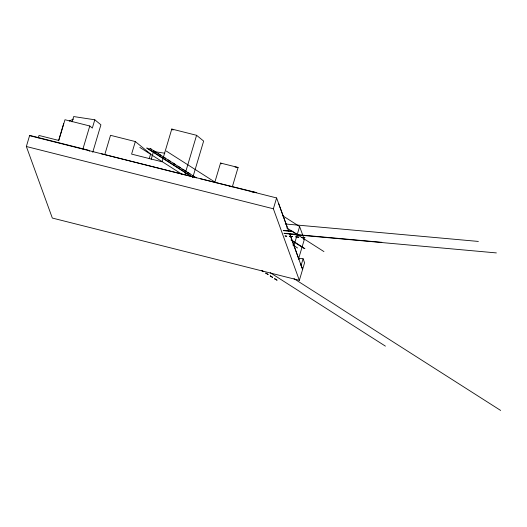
<?xml version="1.0" encoding="UTF-8"?>
<svg xmlns="http://www.w3.org/2000/svg" width="527" height="527" viewBox="0 0 527 527"><rect width="100%" height="100%" fill="white"/><g stroke="black" fill="none" stroke-linecap="round" stroke-linejoin="round"><path stroke-width="0.79" d="M298.275 258.283L303.104 258.75L304.58 262.808L299.356 280.331L52.331 218.053L26.35 146.506L29.664 135.386L88.226 150.149L89.465 151.17M38.287 137.863L39.005 135.459L58.793 140.452L64.973 119.741L89.781 125.993L92.33 128.081L94.801 119.794L73.675 116.553L72.1 121.823M58.543 140.781L63.642 123.7M82.891 149.108L89.781 125.993M92.732 152.27L100.92 124.8L94.801 119.794M101.27 153.739L191.024 176.367M104.768 154.622L110.525 135.314L135.327 141.565L150.597 154.042L149.194 158.739M135.327 141.565L131.592 154.101L162.026 161.776L171.782 129.049L196.584 135.301L203.639 141.071L192.79 177.474M149.852 148.318L196.301 177.902M149.964 148.324L151.157 149.055M153.581 150.63L156.025 152.158M151.203 159.332L153.535 151.499L164.773 153.225M158.449 153.732L160.893 155.261M163.317 156.835L165.748 158.39M168.185 159.945L170.623 161.466M173.047 163.047L175.491 164.569M177.915 166.15L180.353 167.698M182.783 169.253L185.227 170.774M184.806 174.799L196.584 135.301M187.652 172.355L190.082 173.903M192.52 175.458L194.95 177.013M200.53 178.765L256.702 192.625L254.192 192.533M214.792 182.362L220.549 163.047L238.092 167.474L232.335 186.782L229.93 186.413M299.356 280.331L273.375 208.784L276.603 197.941L29.584 135.67M278.612 203.462L287.044 226.696M283.322 230.464L292.307 231.281L283.256 230.668M293.928 245.648L299.626 226.544L282.459 215.596M298.631 258.612L304.329 239.502L299.626 226.544M299.033 259.706L289.685 233.448M300.515 263.79L302.669 269.211M301.108 265.43L303.104 258.75M69.254 121.065L73.47 119.089M285.265 223.982L478.364 241.432M284.158 233.263L297.274 234.449L292.307 231.281M284.099 233.468L381.805 242.315M289.363 234.205L496.368 252.914M284.988 235.898L286.767 236.195L285.239 236.05M261.893 270.713L262.235 270.746M303.545 239.429L304.329 239.502M234.989 166.993L238.092 167.474M251.853 191.881L256.702 192.625M26.35 146.506L273.375 208.784M220.549 163.047L221.742 163.811M166.249 151.038L216.05 182.797M286.602 227.783L323.947 251.596M147.231 148.08L193.132 177.382M291.102 239.811L304.929 248.632M146.559 148.021L191.518 176.683M291.121 240.193L304.263 248.573M139.866 147.415L182.059 174.318M292.722 244.877L297.564 247.967M293.98 278.671L500.65 410.447M270.219 272.683L385.415 346.134M262.09 270.654L263.763 271.715L261.754 270.621M171.782 129.049L173.047 130.077M276.603 197.941L288.618 231.03M289.6 233.731L302.584 269.488M292.643 236.59L289.587 236.313L292.643 236.59M298.769 237.143L295.706 236.867L298.769 237.143M304.896 237.697L301.833 237.42L304.896 237.697M265.983 273.138L265.648 273.105L268.21 274.554L265.983 273.138M270.437 275.977L270.094 275.944L272.663 277.393L270.437 275.977M274.89 278.809L274.547 278.783L277.11 280.232L274.89 278.809"/></g></svg>
